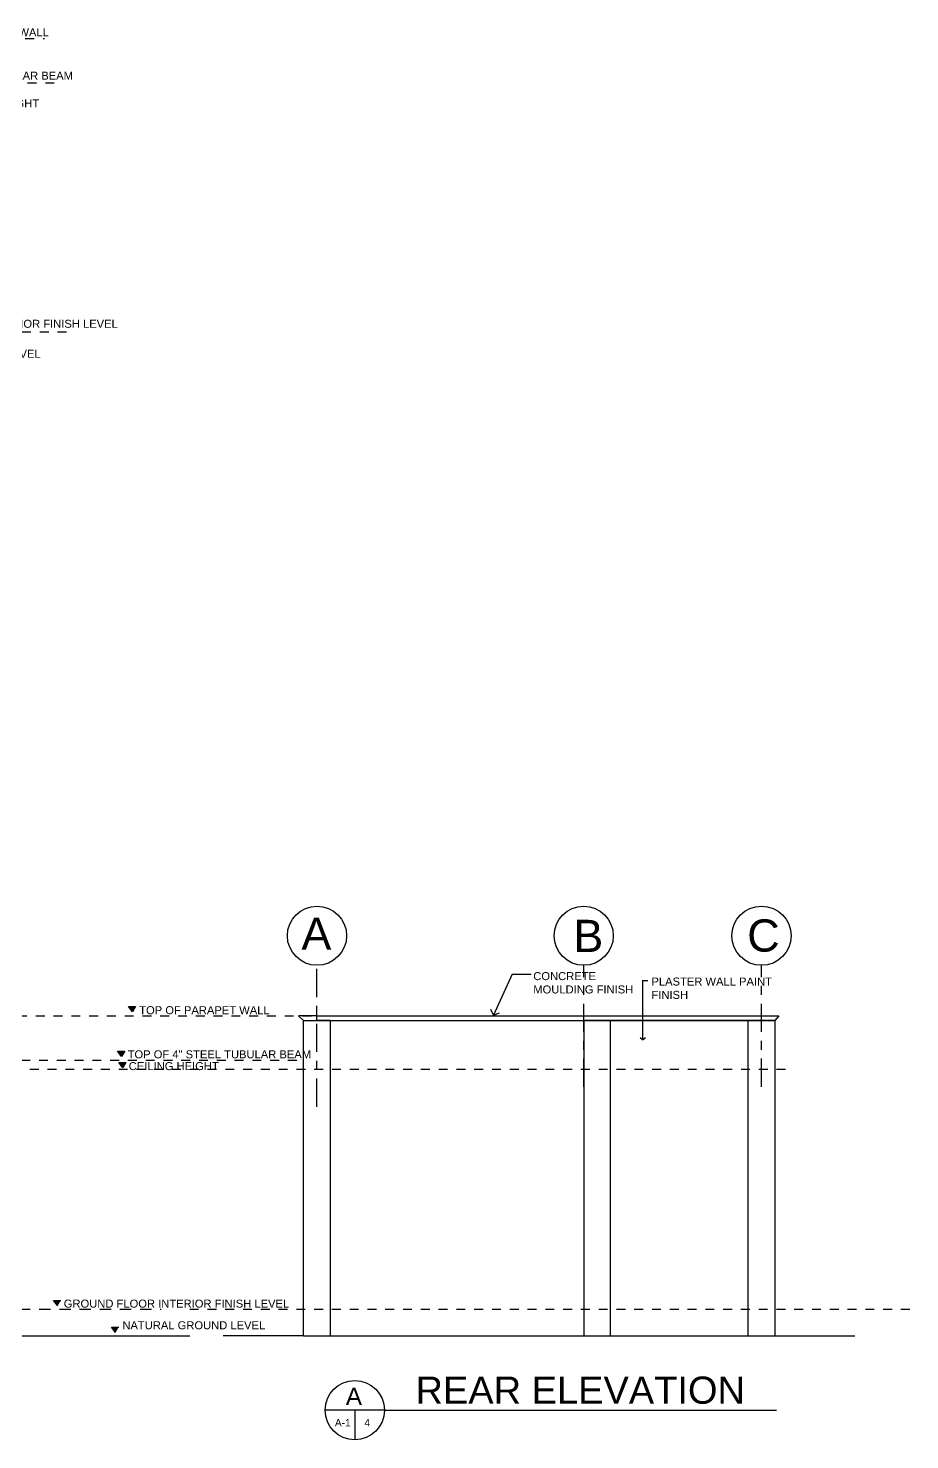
# Model space of a CAD drawing. Header units: metres. Extents: x 1997 to 2115, y 1081 to 1107.
# Drawn here: x 2105.53 to 2115.44, y 1082.88 to 1098.76 of the extents above; entities that cross this region are included whole.
import ezdxf

# ---------------------------------------------------------------- set-up
doc = ezdxf.new("R2010")
doc.units = ezdxf.units.M
for name, pattern in [('CENTER', [50.8, 31.75, -6.35, 6.35, -6.35]), ('DASHED', [19.05, 12.7, -6.35]), ('DASHED2', [9.525, 6.35, -3.175])]:
    doc.linetypes.add(name, pattern=pattern)
doc.styles.get("Standard").update_dxf_attribs({"font": 'arial.ttf', "height": 20})

msp = doc.modelspace()

# ---------------------------------------------------------------- hatches: boundary and pattern name
at = {"ltscale": 0.01, "true_color": 0xffffff}
h = msp.add_hatch(color=7, dxfattribs=at)
h.dxf.hatch_style = 1
h.paths.add_polyline_path([(2106.6975, 1087.6919), (2106.7328, 1087.7515), (2106.6522, 1087.7515)])
h = msp.add_hatch(color=7, dxfattribs=at)
h.dxf.hatch_style = 1
h.paths.add_polyline_path([(2106.5747, 1087.1887), (2106.61, 1087.2483), (2106.5294, 1087.2483)])
h = msp.add_hatch(color=7, dxfattribs=at)
h.dxf.hatch_style = 1
h.paths.add_polyline_path([(2106.6233, 1087.1222), (2106.5427, 1087.1222), (2106.588, 1087.0627)])
h = msp.add_hatch(color=7, dxfattribs=at)
h.dxf.hatch_style = 1
h.paths.add_polyline_path([(2105.8915, 1084.4436), (2105.8109, 1084.4436), (2105.8562, 1084.3841)])
h = msp.add_hatch(color=7, dxfattribs=at)
h.dxf.hatch_style = 1
h.paths.add_polyline_path([(2106.5425, 1084.1426), (2106.4619, 1084.1426), (2106.5072, 1084.0831)])

# ---------------------------------------------------------------- linework, layer by layer
at = {"linetype": 'DASHED2', "ltscale": 0.01}
for p, q in [((2101.0916, 1098.6398), (2105.7089, 1098.6398)), ((2105.8179, 1098.1398), (2086.6539, 1098.1398)), ((2103.6551, 1095.3398), (2105.9631, 1095.3398)), ((2096.4102, 1087.6467), (2108.7731, 1087.6467)), ((2103.0463, 1087.1467), (2108.6231, 1087.1467)), ((2104.9427, 1087.0467), (2114.0929, 1087.0467)), ((2107.3417, 1084.3467), (2115.4409, 1084.3467))]:
    msp.add_line(p, q, dxfattribs=at)
at = {"linetype": 'CENTER', "ltscale": 0.01}
for p, q in [((2108.7731, 1086.6223), (2108.7731, 1088.2144)), ((2111.7731, 1086.8473), (2111.7731, 1088.2144)), ((2113.7731, 1086.8473), (2113.7731, 1088.2144))]:
    msp.add_line(p, q, dxfattribs=at)
at = {"ltscale": 0.01}
for p, q in [((2110.9699, 1088.1149), (2110.7576, 1087.653)), ((2110.9699, 1088.1149), (2111.1828, 1088.1149)), ((2112.4336, 1088.0456), (2112.4336, 1087.3778)), ((2112.4336, 1088.0456), (2112.4957, 1088.0456)), ((2106.6522, 1087.7515), (2106.7328, 1087.7515)), ((2106.6975, 1087.6919), (2106.6522, 1087.7515)), ((2106.7328, 1087.7515), (2106.6975, 1087.6919)), ((2108.7731, 1087.6467), (2108.5651, 1087.6467)), ((2108.5651, 1087.6467), (2108.6232, 1087.5919)), ((2108.6231, 1084.0467), (2108.6231, 1087.5921)), ((2108.6232, 1087.5919), (2113.9231, 1087.5919)), ((2108.7731, 1087.5919), (2108.7731, 1087.7246)), ((2108.7731, 1087.6467), (2113.9231, 1087.6467)), ((2108.9231, 1087.5919), (2108.7731, 1087.5919)), ((2108.9231, 1087.5919), (2108.9231, 1084.6467)), ((2110.7576, 1087.653), (2110.7283, 1087.7166)), ((2110.7576, 1087.653), (2110.8278, 1087.6791)), ((2111.9231, 1087.5919), (2111.7731, 1087.5919)), ((2111.7731, 1087.5919), (2111.7731, 1084.0467)), ((2113.9231, 1087.5919), (2111.9231, 1087.5919)), ((2112.0731, 1084.0467), (2112.0731, 1087.5919)), ((2113.6231, 1084.0467), (2113.6231, 1087.5919)), ((2113.9231, 1087.6467), (2113.9697, 1087.6467)), ((2113.9697, 1087.6467), (2113.9231, 1087.5919)), ((2113.9231, 1087.5919), (2113.9231, 1084.0467)), ((2112.4336, 1087.3778), (2112.4074, 1087.4006)), ((2112.4336, 1087.3778), (2112.4671, 1087.4026)), ((2106.5294, 1087.2483), (2106.61, 1087.2483)), ((2106.5747, 1087.1887), (2106.5294, 1087.2483)), ((2106.5427, 1087.1222), (2106.6233, 1087.1222)), ((2106.588, 1087.0627), (2106.5427, 1087.1222)), ((2106.61, 1087.2483), (2106.5747, 1087.1887)), ((2106.6233, 1087.1222), (2106.588, 1087.0627)), ((2108.9231, 1087.0467), (2108.9231, 1084.0467)), ((2105.8109, 1084.4436), (2105.8915, 1084.4436)), ((2105.8562, 1084.3841), (2105.8109, 1084.4436)), ((2106.4619, 1084.1426), (2106.5425, 1084.1426)), ((2106.5072, 1084.0831), (2106.4619, 1084.1426)), ((2095.4368, 1084.0467), (2107.3417, 1084.0467)), ((2108.6231, 1084.0467), (2107.7176, 1084.0467)), ((2108.6231, 1084.0467), (2113.9231, 1084.0467)), ((2111.7731, 1084.0467), (2112.0731, 1084.0467)), ((2113.9231, 1084.0467), (2114.822, 1084.0467)), ((2109.531, 1083.2104), (2108.8644, 1083.2104)), ((2109.1977, 1083.2104), (2109.1977, 1082.8771)), ((2109.531, 1083.2104), (2113.9435, 1083.2104))]:
    msp.add_line(p, q, dxfattribs=at)
at = {"linetype": 'DASHED', "ltscale": 0.01}
msp.add_line((2095.6605, 1084.3467), (2107.0221, 1084.3467), dxfattribs=at)
at = {"ltscale": 0.01}
for centre in [(2108.7731, 1088.5477), (2111.7731, 1088.5477), (2113.7731, 1088.5477), (2109.1977, 1083.2104)]:
    msp.add_circle(centre, 0.3333, dxfattribs=at)

# ---------------------------------------------------------------- texts
at = {"linetype": 'Continuous', "ltscale": 10, "attachment_point": 1}
for s, width, gutter_width, heights, insert, char_height in [('TOP OF PARAPET WALL', 1.964334, 0.2933, [0.1098], (2104.2901, 1098.7551), 0.09), ('TOP OF 4" STEEL TUBULAR BEAM', 2.121866, 0.2933, [0.1266], (2103.9646, 1098.2677), 0.09), ('CEILING HEIGHT', 1.363954, 0.2933, [0.3067], (2104.6348, 1097.956), 0.09), ('GROUND FLOOR INTERIOR FINISH LEVEL', 2.579056, 0.2933, [0.273], (2103.9968, 1095.4767), 0.09), ('NATURAL GROUND LEVEL', 1.927438, 0.2933, [0.2875], (2104.0576, 1095.1393), 0.09), ('A', 2.448751, 1.813, [0.6153], (2108.5973, 1088.7516), 0.3626), ('B', 2.448751, 1.813, [0.6153], (2111.6559, 1088.7265), 0.3626), ('C', 2.448751, 1.813, [0.6153], (2113.6121, 1088.7314), 0.3626), ('CONCRETE MOULDING FINISH', 1.363954, 0.2933, [0.3067], (2111.206, 1088.1381), 0.09), ('PLASTER WALL PAINT FINISH', 1.363954, 0.2933, [0.3067], (2112.5353, 1088.0771), 0.09), ('TOP OF PARAPET WALL', 1.937792, 0.2933, [0.2437], (2106.7737, 1087.7547), 0.09), ('TOP OF 4" STEEL TUBULAR BEAM', 2.604958, 0.2933, [0.1631], (2106.6432, 1087.2584), 0.09), ('CEILING HEIGHT', 1.363954, 0.2933, [0.3067], (2106.6554, 1087.1257), 0.09), ('GROUND FLOOR INTERIOR FINISH LEVEL', 3.312841, 0.2933, [0.1701], (2105.9247, 1084.4537), 0.09), ('NATURAL GROUND LEVEL', 2.329062, 0.2933, [0.2958], (2106.5839, 1084.2101), 0.09), ('A', 1.325982, 0.9818, [0.3332], (2109.0967, 1083.4636), 0.1964), ('REAR ELEVATION', 12.775295, 1.5302, [1.1828], (2109.8813, 1083.5883), 0.306034), ('A-1', 0.550971, 0.4079, [0.1384], (2108.9747, 1083.1102), 0.08159), ('4', 0.550971, 0.4079, [0.1384], (2109.3066, 1083.1102), 0.0816)]:
    msp.add_mtext_dynamic_manual_height_columns(s, width=width, gutter_width=gutter_width, heights=heights, dxfattribs=dict(at, insert=insert, char_height=char_height))

doc.saveas('drawing.dxf')
